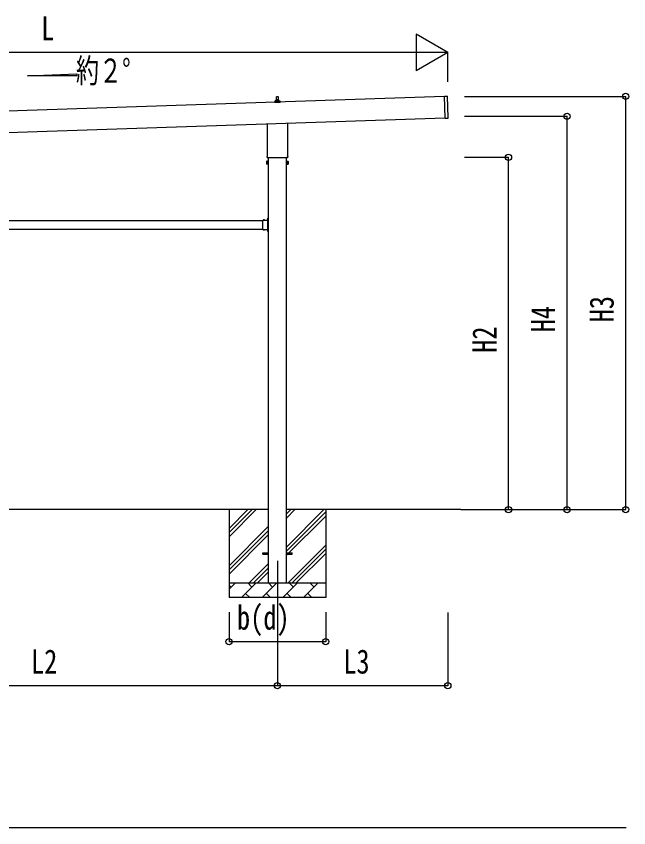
# Model space of a CAD drawing. Units: millimetres, scale not verified. Extents: x -21025 to 21025, y -14850 to 14850.
# Drawn here: x 3630 to 7811, y -6008 to -472 of the extents above; entities that cross this region are included whole.
import ezdxf
from ezdxf.enums import TextEntityAlignment as Align

# ---------------------------------------------------------------- set-up
doc = ezdxf.new("R2010")
doc.units = ezdxf.units.MM
doc.header["$LTSCALE"] = 60
for name, color, linetype in [('0-3_YKK_11', 7, 'Continuous'), ('0-4_YKK_12', 2, 'Continuous'), ('0-5_YKK_13', 4, 'Continuous'), ('0-6_YKK_A1', 4, 'Continuous'), ('0-7_YKK_D', 6, 'Continuous')]:
    doc.layers.add(name, color=color, linetype=linetype)
doc.styles.add('ＭＳ ゴシック', font='')
doc.styles.get('ＭＳ ゴシック').set_extended_font_data('MS Gothic')

msp = doc.modelspace()

# ---------------------------------------------------------------- linework, layer by layer
at = {"layer": '0-3_YKK_11'}
msp.add_line((7793.66, -6007.96), (-18292.42, -6007.96), dxfattribs=at)
at = {"layer": '0-4_YKK_12'}
msp.add_line((5412.86, -4187.96), (5412.86, -4687.96), dxfattribs=at)
at = {"layer": '0-5_YKK_13'}
for p, q in [((5395.37, -1052.18), (5402.09, -1050.55)), ((5402.47, -1050.36), (5423.24, -1050.36)), ((5402.86, -1049.58), (5402.86, -1045.36)), ((5403.86, -1045.36), (5421.86, -1045.36)), ((5406.86, -1045.36), (5407.58, -1021.84)), ((5408.58, -1020.86), (5417.13, -1020.86)), ((5418.13, -1021.84), (5418.86, -1045.36)), ((5422.86, -1049.58), (5422.86, -1045.36)), ((5430.34, -1052.18), (5423.62, -1050.55)), ((6553.63, -1017.93), (6572.62, -1017.29)), ((6558.63, -1167.84), (6553.63, -1017.93)), ((6578.58, -1166.18), (6573.65, -1018.26)), ((5394.61, -1060.86), (5394.61, -1053.15)), ((5431.11, -1060.86), (5394.61, -1060.86)), ((5394.99, -1052.36), (5430.72, -1052.36)), ((5431.11, -1060.86), (5431.11, -1053.15)), ((5344.56, -1424.85), (5344.56, -1205.28)), ((5481.16, -1200.72), (5481.16, -1424.85)), ((6558.63, -1167.84), (6577.61, -1167.21)), ((5342.86, -1433.62), (5342.86, -1428.12)), ((5480.79, -1437.12), (5344.92, -1437.12)), ((5482.86, -1428.12), (5482.86, -1433.62)), ((5338.86, -1463.12), (5339.62, -1461.81)), ((5338.86, -1463.12), (5338.86, -1480.12)), ((5338.86, -1480.12), (5339.62, -1481.44)), ((5345.86, -1466.72), (5339.62, -1466.72)), ((5345.86, -1476.53), (5339.62, -1476.53)), ((5345.86, -1481.44), (5339.62, -1481.44)), ((5348.36, -1480.82), (5345.86, -1480.82)), ((5477.36, -1480.82), (5479.86, -1480.82)), ((5479.86, -1466.72), (5486.1, -1466.72)), ((5479.86, -1476.53), (5486.1, -1476.53)), ((5479.86, -1481.44), (5486.1, -1481.44)), ((5486.86, -1463.12), (5486.1, -1461.81)), ((5486.86, -1480.12), (5486.1, -1481.44)), ((5486.86, -1463.12), (5486.86, -1480.12)), ((5312.36, -1873.24), (5312.36, -1862.86)), ((5312.36, -1862.86), (5348.76, -1862.86)), ((5312.36, -1915.24), (5312.36, -1874.67)), ((5315.62, -1861.99), (5315.62, -1862.16)), ((5316.32, -1862.86), (5324.39, -1862.86)), ((5319.23, -1862.86), (5317.91, -1860.2)), ((5321.48, -1862.86), (5322.81, -1860.2)), ((5325.09, -1861.99), (5325.09, -1862.16)), ((5344.66, -1854.96), (5350.36, -1854.96)), ((5348.36, -1864.46), (5345.36, -1864.46)), ((5348.76, -1853.83), (5346.1, -1852.51)), ((5348.76, -1856.08), (5346.1, -1857.41)), ((5347.9, -1850.22), (5348.06, -1850.22)), ((5347.9, -1859.69), (5348.06, -1859.69)), ((5348.36, -1873.24), (5348.36, -1866.46)), ((5348.36, -1915.24), (5348.36, -1874.67)), ((5348.76, -1847.46), (5350.36, -1847.46)), ((5348.76, -1864.42), (5348.76, -1847.46)), ((5348.76, -1850.92), (5348.76, -1858.99)), ((5350.36, -1851.96), (5348.76, -1851.96)), ((5348.76, -1852.96), (5350.36, -1852.96)), ((5348.76, -1856.96), (5350.36, -1856.96)), ((5350.36, -1857.96), (5348.76, -1857.96)), ((5312.36, -1927.06), (5312.36, -1916.67)), ((5312.36, -1927.06), (5348.76, -1927.06)), ((5315.62, -1927.92), (5315.62, -1927.76)), ((5316.32, -1927.06), (5324.39, -1927.06)), ((5319.23, -1927.06), (5317.91, -1929.71)), ((5321.48, -1927.06), (5322.81, -1929.71)), ((5325.09, -1927.92), (5325.09, -1927.76)), ((5345.36, -1925.46), (5348.36, -1925.46)), ((5348.76, -1933.83), (5346.1, -1932.51)), ((5348.76, -1936.08), (5346.1, -1937.41)), ((5347.9, -1930.22), (5348.06, -1930.22)), ((5348.36, -1923.46), (5348.36, -1916.67)), ((5348.76, -1942.46), (5348.76, -1925.5)), ((5348.76, -1930.92), (5348.76, -1938.99)), ((5348.76, -1932.96), (5350.36, -1932.96)), ((5348.76, -1936.96), (5350.36, -1936.96)), ((5347.9, -1939.69), (5348.06, -1939.69)), ((5348.76, -1942.46), (5350.36, -1942.46)), ((5312.86, -4133.46), (5350.36, -4133.46)), ((5312.86, -4142.46), (5312.86, -4133.46)), ((5312.86, -4142.46), (5350.36, -4142.46)), ((5475.36, -4133.46), (5512.86, -4133.46)), ((5475.36, -4142.46), (5512.86, -4142.46)), ((5512.86, -4142.46), (5512.86, -4133.46))]:
    msp.add_line(p, q, dxfattribs=at)
for points in [[(5345.86, -1481.44), (5345.86, -1461.81), (5339.62, -1461.81)], [(5345.86, -1480.82), (5345.86, -1462.42), (5348.36, -1462.42)], [(5479.86, -1480.82), (5479.86, -1462.42), (5477.36, -1462.42)], [(5479.86, -1481.44), (5479.86, -1461.81), (5486.1, -1461.81)], [(5348.36, -1866.46), (5345.36, -1866.46), (5345.36, -1862.86)], [(5350.36, -1862.46), (5350.36, -1856.46), (5350.36, -1853.46), (5350.36, -1847.46)], [(5348.36, -1923.46), (5345.36, -1923.46), (5345.36, -1927.06)], [(5350.36, -1942.46), (5350.36, -1936.46), (5350.36, -1933.46), (5350.36, -1927.46)]]:
    msp.add_lwpolyline(points, dxfattribs=at)
for points in [[(5348.36, -1482.12), (5348.36, -1461.12), (5350.36, -1461.12), (5350.36, -1482.12)], [(5477.36, -1482.12), (5477.36, -1461.12), (5475.36, -1461.12), (5475.36, -1482.12)]]:
    msp.add_lwpolyline(points, close=True, dxfattribs=at)
for centre, radius, start, end in [((5401.86, -1049.58), 1, 283.62699, 0), ((5406.94, -1046), 4.13, 90, 171.17633), ((5403.86, -1046.36), 1, 90, 180), ((5408.58, -1021.86), 1, 90, 178.60509), ((5416.19, -1045.36), 4.83, 133.60282, 180), ((5409.52, -1045.36), 4.83, 0, 46.39718), ((5417.13, -1021.86), 1, 1.39491, 90), ((5418.77, -1046), 4.13, 8.82367, 90), ((5421.86, -1046.36), 1, 0, 90), ((5423.86, -1049.58), 1, 180, 256.37301), ((6572.65, -1018.29), 1, 1.90915, 91.90915), ((5395.61, -1053.15), 1, 103.62699, 180), ((5430.11, -1053.15), 1, 0, 76.37301), ((6577.58, -1166.21), 1, 271.90915, 1.90915), ((5346.86, -1428.12), 4, 125.09963, 180), ((5346.86, -1433.62), 4, 180, 194.47751), ((5346.86, -1433.62), 4, 194.47751, 241.04498), ((5478.86, -1433.62), 4, 298.95502, 345.52249), ((5478.86, -1428.12), 4, 0, 54.90037), ((5478.86, -1433.62), 4, 345.52249, 0), ((5343.2, -1464.26), 4.34, 145.61575, 214.38425), ((5343.2, -1478.98), 4.34, 145.61575, 214.38425), ((5355.1, -1471.62), 16.24, 162.41205, 197.58795), ((5482.51, -1464.26), 4.34, 325.61575, 34.38425), ((5470.62, -1471.62), 16.24, 342.41205, 17.58795), ((5482.51, -1478.98), 4.34, 325.61575, 34.38425), ((5311.66, -1873.96), 1, 314.427, 45.573), ((5316.48, -1861.99), 0.862, 129.12355, 180), ((5316.32, -1862.16), 0.7, 180, 270), ((5320.36, -1866.76), 7, 90, 129.12355), ((5320.36, -1866.76), 7, 50.87645, 90), ((5324.39, -1862.16), 0.7, 270, 0), ((5324.23, -1861.99), 0.862, 0, 50.87645), ((5352.66, -1854.96), 7, 140.87645, 180), ((5352.66, -1854.96), 7, 180, 219.12355), ((5347.9, -1851.08), 0.862, 90, 140.87645), ((5347.9, -1858.83), 0.862, 219.12355, 270), ((5348.06, -1850.92), 0.7, 0, 90), ((5348.06, -1858.99), 0.7, 270, 0), ((5349.06, -1873.96), 1, 134.427, 225.573), ((5348.36, -1862.46), 2, 270, 0), ((5311.66, -1915.96), 1, 314.427, 45.573), ((5316.32, -1927.76), 0.7, 90, 180), ((5316.48, -1927.92), 0.862, 180, 230.87645), ((5320.36, -1923.16), 7, 230.87645, 270), ((5320.36, -1923.16), 7, 270, 309.12355), ((5324.39, -1927.76), 0.7, 0, 90), ((5324.23, -1927.92), 0.862, 309.12355, 0), ((5352.66, -1934.96), 7, 140.87645, 180), ((5352.66, -1934.96), 7, 180, 219.12355), ((5347.9, -1931.08), 0.862, 90, 140.87645), ((5349.06, -1915.96), 1, 134.427, 225.573), ((5348.06, -1930.92), 0.7, 0, 90), ((5348.36, -1927.46), 2, 0, 90), ((5347.9, -1938.83), 0.862, 219.12355, 270), ((5348.06, -1938.99), 0.7, 270, 0)]:
    msp.add_arc(centre, radius, start, end, dxfattribs=at)
at = {"layer": '0-6_YKK_A1'}
for p, q in [((3707.54, -877.77), (4043.54, -865.35)), ((4043.54, -877.77), (3707.54, -877.77)), ((4043.54, -865.35), (4043.54, -877.77)), ((6553.7, -1019.92), (1161.63, -1199.63)), ((1166.46, -1344.55), (6558.53, -1164.81)), ((5350.36, -1437.12), (5350.36, -4337.96)), ((5475.36, -4337.96), (5475.36, -1437.12)), ((2413.36, -1864.96), (5312.36, -1864.96)), ((2413.36, -1924.96), (5312.36, -1924.96)), ((5345.36, -1924.96), (5349.86, -1924.96)), ((5350.36, -3837.96), (2375.36, -3837.96)), ((5082.86, -3837.96), (5082.86, -4437.96)), ((5082.86, -4023.01), (5267.91, -3837.96)), ((5082.86, -3994.72), (5239.62, -3837.96)), ((5082.86, -3966.44), (5211.34, -3837.96)), ((6663.74, -3837.96), (5475.36, -3837.96)), ((5475.36, -4093.06), (5730.46, -3837.96)), ((5475.36, -3895.07), (5532.47, -3837.96)), ((5475.36, -3866.78), (5504.18, -3837.96)), ((5475.36, -4121.34), (5742.86, -3853.84)), ((5742.86, -3837.96), (5742.86, -4437.96)), ((5475.36, -4149.62), (5742.86, -3882.12)), ((5082.86, -4221), (5350.36, -3953.5)), ((5082.86, -4249.28), (5350.36, -3981.78)), ((5082.86, -4277.57), (5350.36, -4010.07)), ((5485.01, -4337.96), (5742.86, -4080.11)), ((5513.3, -4337.96), (5742.86, -4108.4)), ((5541.58, -4337.96), (5742.86, -4136.68)), ((5220.46, -4337.96), (5350.36, -4208.06)), ((5248.74, -4337.96), (5350.36, -4236.34)), ((5277.02, -4337.96), (5350.36, -4264.62)), ((5082.86, -4337.96), (5742.86, -4337.96)), ((5082.86, -4380.85), (5125.75, -4337.96)), ((5097.2, -4366.51), (5082.86, -4352.17)), ((5167.17, -4437.96), (5267.17, -4337.96)), ((5238.62, -4366.51), (5210.06, -4337.96)), ((5308.59, -4437.96), (5408.59, -4337.96)), ((5380.04, -4366.51), (5351.49, -4337.96)), ((5450.01, -4437.96), (5550.01, -4337.96)), ((5521.46, -4366.51), (5492.91, -4337.96)), ((5591.44, -4437.96), (5691.44, -4337.96)), ((5662.88, -4366.51), (5634.33, -4337.96)), ((5739.57, -4337.96), (5742.86, -4334.67)), ((5195.72, -4409.4), (5224.28, -4437.96)), ((5337.15, -4409.4), (5365.7, -4437.96)), ((5478.57, -4409.4), (5507.12, -4437.96)), ((5619.99, -4409.4), (5648.54, -4437.96)), ((5742.86, -4437.96), (5082.86, -4437.96))]:
    msp.add_line(p, q, dxfattribs=at)
msp.add_lwpolyline([(5345.36, -1864.96), (5349.86, -1864.96), (5349.86, -1924.96)], dxfattribs=at)
at = {"layer": '0-7_YKK_D'}
for p, q in [((6576, -718.84), (6359.5, -593.84)), ((6359.5, -593.84), (6359.5, -843.84)), ((6326, -718.84), (1394.16, -718.84)), ((6576, -718.84), (6142.99, -718.84)), ((6576, -718.84), (6359.5, -843.84)), ((6576, -919.13), (6576, -717.84)), ((6689.88, -1018.84), (7790.88, -1018.84)), ((7789.88, -3837.96), (7789.88, -1018.84)), ((6689.88, -1154.96), (7390.88, -1154.96)), ((7389.88, -3837.96), (7389.88, -1154.96)), ((6689.88, -1434.62), (6990.88, -1434.62)), ((6989.88, -3837.96), (6989.88, -1434.62)), ((6664.74, -3837.96), (7390.88, -3837.96)), ((6689.88, -3837.96), (6990.88, -3837.96)), ((6689.88, -3837.96), (7790.88, -3837.96)), ((5082.86, -4537.96), (5082.86, -4738.96)), ((5742.86, -4537.96), (5742.86, -4738.96)), ((6576, -4538.96), (6576, -5038.96)), ((5412.86, -4688.96), (5412.86, -5038.96)), ((5412.86, -4688.96), (5412.86, -5038.96)), ((5082.86, -4737.96), (5742.86, -4737.96)), ((2312.86, -5037.96), (5412.86, -5037.96)), ((5412.86, -5037.96), (6576, -5037.96))]:
    msp.add_line(p, q, dxfattribs=at)
for centre in [(7789.88, -1018.84), (7389.88, -1154.96), (6989.88, -1434.62), (6989.88, -3837.96), (7389.88, -3837.96), (7789.88, -3837.96), (5082.86, -4737.96), (5742.86, -4737.96), (5412.86, -5037.96), (5412.86, -5037.96), (6576, -5037.96)]:
    msp.add_circle(centre, 21.25, dxfattribs=at)

# ---------------------------------------------------------------- texts
at = {"layer": '0-6_YKK_A1', "style": 'ＭＳ ゴシック', "width": 0.7}
msp.add_text('約２°', height=165, dxfattribs=at).set_placement((4037.6, -975.78), align=Align.BOTTOM_LEFT)
at = {"layer": '0-7_YKK_D', "style": 'ＭＳ ゴシック', "width": 0.8}
for s, p in [('L', (3800.08, -686.84)), ('b(d)', (5136.86, -4705.96)), ('L2', (3730.86, -5005.96)), ('L3', (5862.43, -5005.96))]:
    msp.add_text(s, height=165, dxfattribs=at).set_placement(p, align=Align.BOTTOM_LEFT)
for s, p in [('H3', (7757.88, -2560.4)), ('H4', (7357.88, -2628.46)), ('H2', (6957.88, -2768.29))]:
    msp.add_text(s, height=165, rotation=90, dxfattribs=at).set_placement(p, align=Align.BOTTOM_LEFT)

doc.saveas('drawing.dxf')
